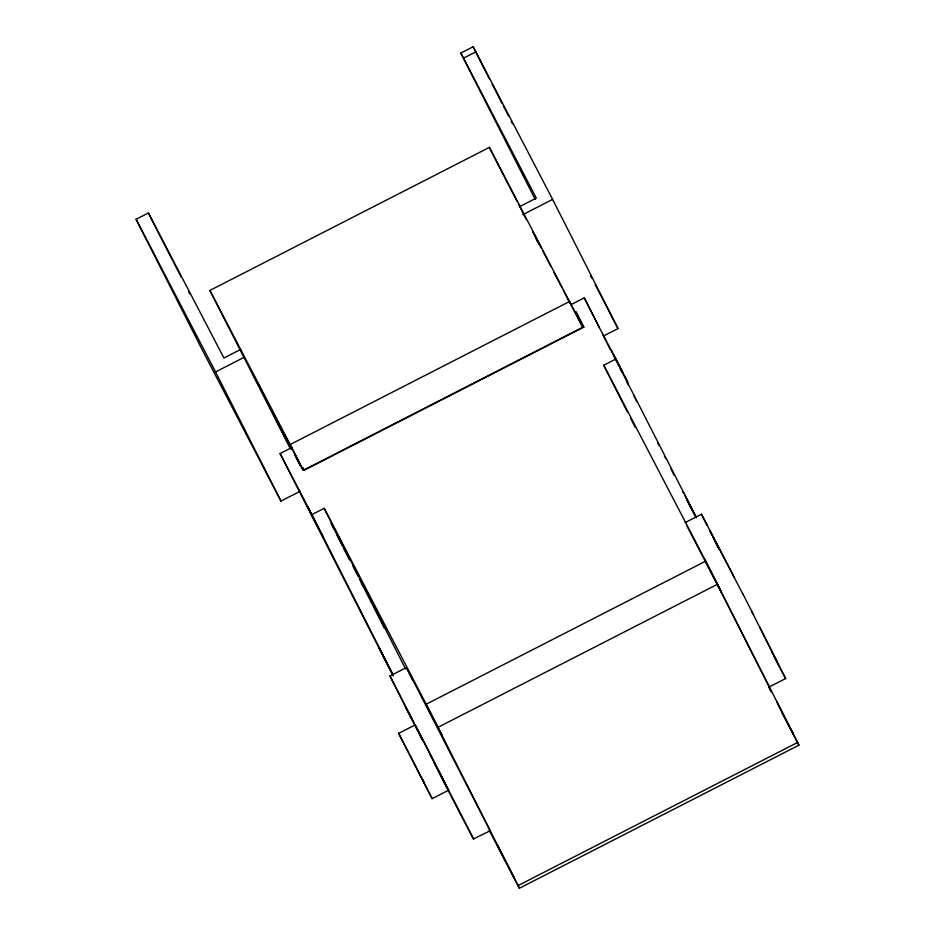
<?xml version="1.0" encoding="UTF-8"?>
<svg xmlns="http://www.w3.org/2000/svg" width="935" height="935" viewBox="0 0 935 935"><rect width="100%" height="100%" fill="white"/><g stroke="black" fill="none" stroke-linecap="round" stroke-linejoin="round"><path stroke-width="1.4" d="M300.416 491.132L280.967 501.09L201.481 348.381L136.089 219.293L148.42 212.981L223.921 358L240.762 349.374M535.159 199.33L460.815 53.061L473.145 46.75L552.62 199.4L618.023 328.547L603.765 335.84M460.815 53.061L463.491 58.192L475.822 51.869M290.364 448.648L209.884 290.446L489.391 147.368L582.797 327.238L303.279 470.328L290.037 444.885L292.012 448.788M519.463 206.705L536.316 198.08L463.491 58.192M136.089 219.293L215.553 371.943L244.082 357.345M522.805 214.664L552.62 199.4M209.884 290.446L290.201 444.499L569.707 301.409M393.167 675.76L280.091 453.568L291.79 447.584M571.262 304.518L584.258 297.856L696.131 517.032M280.091 453.568L311.869 514.624L324.211 508.313L426.185 704.219L519.392 888.25L798.911 745.172L705.703 561.14L603.718 365.234L616.048 358.923M685.063 522.653L701.507 514.238L742.834 594.052M418.015 731.602L389.988 675.947L406.433 667.532L490.15 830.806L473.414 838.952L447.573 789.315M426.185 704.219L705.703 561.14M398.661 733.344L415.105 724.929L430.088 753.715L448.59 790.239L432.145 798.654L398.661 733.344L432.145 798.654M438.024 727.313L717.542 584.235M751.565 611.139L785.657 678.553L769.213 686.968L712.248 574.487M518.154 885.515L797.672 742.425M389.988 675.947L473.706 839.221M448.59 790.239L433.606 761.452M785.657 678.553L780.491 669.016M683.029 491.693L683.66 492.862M424.151 782.84L421.638 777.943L422.772 780.106M773.748 655.692L777.242 662.12L759.758 627.233M686.921 525.949L715.345 580.717M771.807 651.999L773.105 654.488M774.647 657.808L779.837 667.765M590.476 275.626L591.82 278.209M595.186 284.661L618.023 328.547M686.746 499.699L696.014 517.499M582.797 327.238L569.544 301.795L570.864 304.401M504.561 177.299L517.125 201.446M541.423 248.231L532.81 231.681L539.413 244.701M542.756 250.779L550.703 266.054M554.023 272.412L561.97 287.688M563.291 290.236L564.623 292.784M768.722 687.167L771.398 692.321M782.139 712.949L798.911 745.172M303.01 467.605L304.342 470.153L583.849 327.075L575.902 311.799L583.779 327.355M489.204 830.257L519.392 888.25M405.358 706.696L413.305 721.96M492.242 84.302L494.685 89.035M684.806 495.059L696.014 516.915M789.911 727.664L793.336 734.15L776.658 701.542L777.114 702.547M393.179 675.561L378.804 647.347L392.466 673.854M165.32 246.314L172.917 261.005M495.316 90.251L502.13 103.504M734.15 577.117L709.922 530.671L710.81 532.564M696.294 517.803L687.915 501.476M716.035 581.862L721.388 592.089L704.651 559.434L707.725 565.593M787.983 723.912L789.269 726.413M503.334 105.854L508.78 116.501M787.445 722.872L784.196 716.537M436.248 767.261L446.93 788.065M173.524 262.186L181.355 277.461M742.647 593.468L753.563 614.833M429.843 754.101L432.975 760.225M434.308 763.474L435.593 765.999M511.246 121.316L512.52 123.829M622.815 372.399L611.022 349.585L611.537 350.637M615.966 359.426L627.771 382.24L624.697 376.092M711.699 573.412L708.344 566.82M783.647 715.462L778.154 704.651M318.648 528.111L306.844 505.297L323.592 537.952L320.518 531.793M419.336 734.185L422.632 740.637M188.402 291.252L189.735 293.859M423.099 780.748L424.151 782.84M473.145 46.75L489.379 78.797M714.492 540.372L718.921 549.114M615.347 358.199L613.091 353.734M686.045 497.794L687.295 500.248M584.258 297.856L599.358 327.671M602.643 334.146L610.52 349.702M620.361 369.138L621.681 371.733M626.929 382.099L628.238 384.682M633.498 395.061L636.77 401.536M657.784 443.003L659.093 445.598M664.341 455.964L665.662 458.559M670.909 468.926L674.193 475.401M603.718 365.234L627.35 411.891M630.634 418.366L635.227 427.435M565.278 294.081L568.573 300.591M518.446 204.017L526.358 219.643M536.246 239.173L537.567 241.779M489.391 147.368L503.895 176.002M324.211 508.313L405.603 669.016M331.247 523.284L349.632 559.574M352.916 566.049L358.163 576.428M359.472 579.01L384.425 628.262M331.177 523.577L333.807 528.754M337.091 535.241L342.339 545.608M343.659 548.202L349.561 559.855M361.377 583.183L362.686 585.777M290.201 444.499L303.279 470.328M295.308 455.287L300.579 465.688M291.708 448.882L253.303 374.76L290.89 448.975M295.004 455.392L300.275 465.805M311.869 514.624L393.273 675.327M423.123 740.917L415.105 724.929M148.42 212.981L164.653 245.028M215.553 371.943L280.967 501.09M714.808 540.652L719.085 549.149M412.487 679.803L406.433 667.532M711.266 533.511L714.211 539.46M706.977 525.435L701.507 514.238M682.971 491.635L683.485 492.698M425.191 702.571L441.881 735.179L425.191 702.571M497.139 844.632L513.829 877.229L497.139 844.632"/></g></svg>
